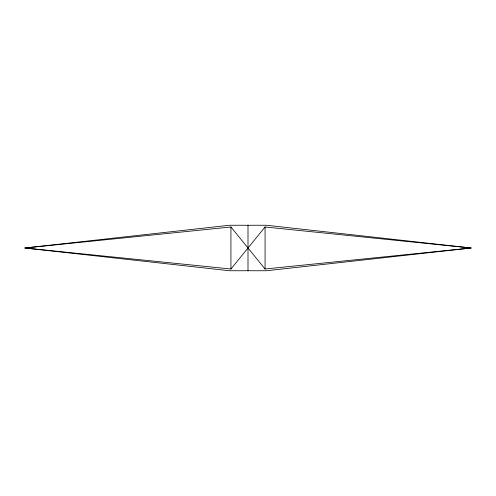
<?xml version="1.0" encoding="UTF-8"?>
<svg xmlns="http://www.w3.org/2000/svg" width="496" height="496" viewBox="0 0 496 496"><rect width="100%" height="100%" fill="white"/><g stroke="black" fill="none" stroke-linecap="round" stroke-linejoin="round"><path stroke-width="0.74" d="M230.925 269.006L265.075 226.994L471.2 248L266.488 270.748L229.512 270.748L24.8 248L229.512 225.252L266.488 225.252L471.2 248L265.075 269.006L230.925 226.994L24.8 248L230.925 269.006L230.925 226.994M265.075 226.994L265.075 269.006M248 225.252L248 270.748"/></g></svg>
